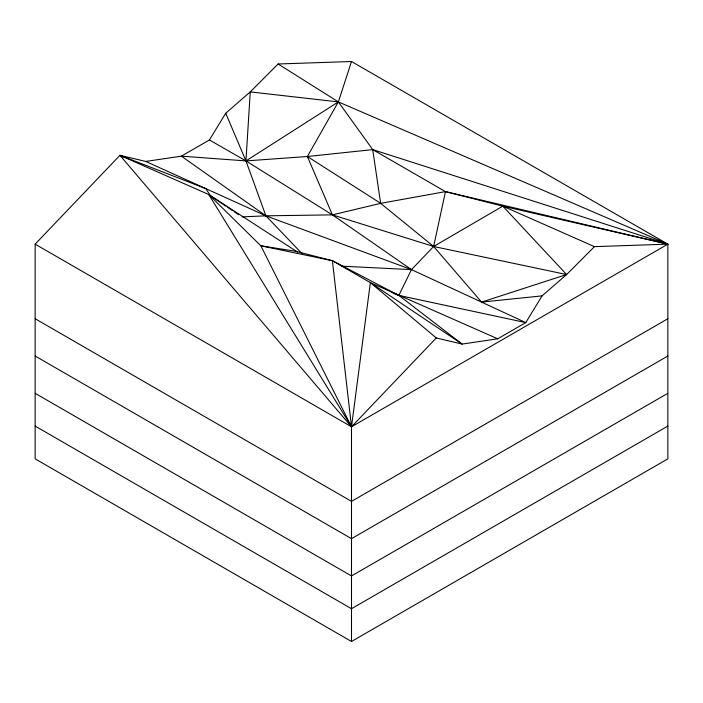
<?xml version="1.0" encoding="UTF-8"?>
<svg xmlns="http://www.w3.org/2000/svg" width="703" height="703" viewBox="0 0 703 703"><rect width="100%" height="100%" fill="white"/><g stroke="black" fill="none" stroke-linecap="round" stroke-linejoin="round"><path stroke-width="1.05" d="M35.15 244.152L351.5 426.791L370.358 282.624L332.396 260.708L295.664 251.279L260.866 245.804L208.791 194.564L119.932 155.319L35.15 244.152L35.15 458.848L351.5 641.488L667.85 458.848L667.85 244.152L351.5 61.513L278.107 63.991L250.259 91.9L225.725 113.236L209.432 139.959L181.374 156.154L145.785 161.435L119.932 155.319L351.5 426.791L351.5 641.488M297.659 252.14L208.791 194.564L351.5 426.791L667.85 244.152L594.457 246.639L566.609 274.539L542.075 295.875L525.782 322.598L497.724 338.802L462.135 344.083L398.829 295.409L411.483 269.627L433.628 246.481L445.465 191.62L372.704 149.607L338.371 101.9L278.107 63.991M394.726 293.951L398.829 295.409L525.782 322.598L411.483 269.627L332.414 214.863L307.387 156.514L338.371 101.9L351.5 61.513M391.826 292.413L398.829 295.409L332.396 260.708L260.866 245.804L351.5 426.791L436.282 337.958L462.135 344.083L370.358 282.624L497.724 338.802M241.99 216.876L265.892 215.83L332.414 214.863L380.666 203.343L445.465 191.62L502.812 206.155L667.85 244.152L338.371 101.9L245.945 160.908L181.374 156.154L265.892 215.83L302.079 253.686M209.432 139.959L245.945 160.908L332.414 214.863L433.628 246.481L502.812 206.155L594.457 246.639M667.85 318.731L351.5 501.371L35.15 318.731M667.85 356.017L351.5 538.665L35.15 356.017M667.85 393.311L351.5 575.95L35.15 393.311M667.85 426.08L351.5 608.719L35.15 426.08M225.725 113.236L245.945 160.908L307.387 156.514L380.666 203.343L433.628 246.481L481.573 302.105L566.609 274.539L502.812 206.155M307.387 156.514L372.704 149.607L667.85 244.152L445.465 191.62M481.573 302.105L542.075 295.875M341.957 266.182L411.483 269.627L265.892 215.83L145.785 161.435M338.371 101.9L250.259 91.9L245.945 160.908L265.892 215.83M433.628 246.481L566.609 274.539M122.761 156.997L119.932 155.319L205.838 188.632L211.12 196.787M208.791 194.564L225.944 206.155M227.754 207.376L232.262 210.425M234.073 211.647L238.589 214.696M370.358 282.624L436.282 337.958M372.704 149.607L380.666 203.343M332.396 260.708L351.5 426.791"/></g></svg>
